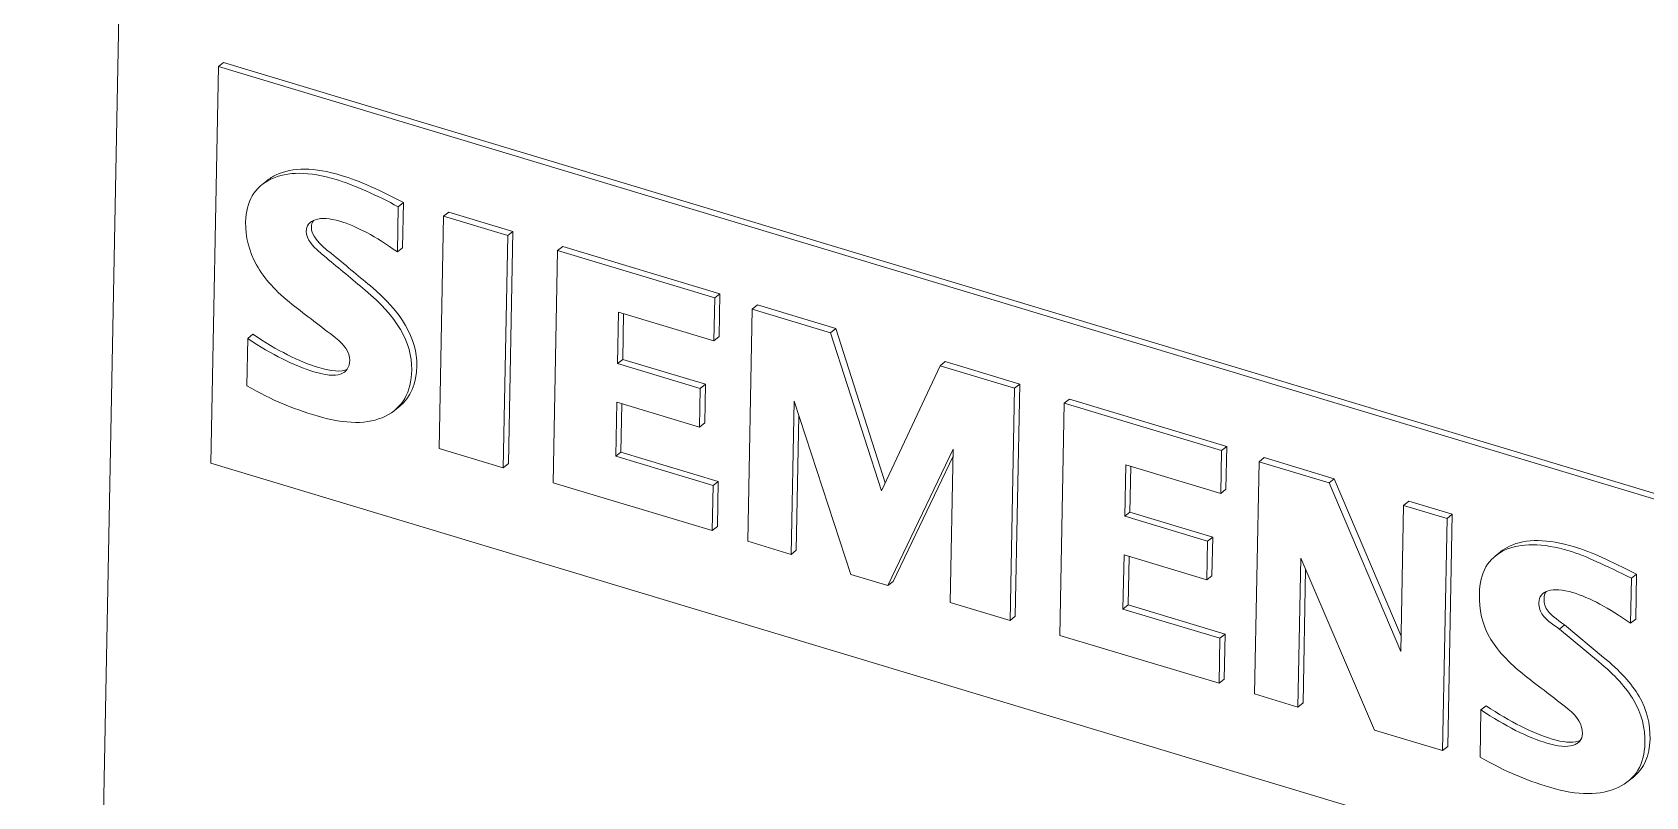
# Model space of a CAD drawing. Header units: inches. Extents: x 0 to 92454, y -34894 to 11.
# Drawn here: x 74477.16 to 74493.91, y -32932.55 to -32924.61 of the extents above; entities that cross this region are included whole.
import ezdxf

# ---------------------------------------------------------------- set-up
doc = ezdxf.new("R2010")
doc.units = ezdxf.units.IN
doc.header["$MEASUREMENT"] = 0

# ---------------------------------------------------------------- blocks, each defined once
blk = doc.blocks.new('A$C24EF5112')
at = {"color": 0, "linetype": 'Continuous', "lineweight": 0, "extrusion": (1.17636e-17, 0.017452, 0.999848)}
for p, q in [((-236.804, 316.416), (-241.044, 98.2)), ((-236.1, 215.206), (-236.305, 204.676)), ((-236.1, 215.206), (-235.963, 215.317)), ((-197.047, 203.442), (-236.1, 215.206)), ((-235.963, 215.317), (-196.91, 203.553)), ((-234.954, 212.066), (-234.817, 212.177)), ((-231.33, 211.486), (-231.192, 211.596)), ((-231.216, 210.399), (-231.192, 211.596)), ((-231.33, 211.486), (-231.353, 210.288)), ((-230.245, 205.071), (-230.125, 211.235)), ((-230.125, 211.235), (-229.988, 211.345)), ((-230.125, 211.235), (-228.42, 210.721)), ((-228.283, 210.832), (-229.988, 211.345)), ((-228.42, 210.721), (-228.54, 204.558)), ((-228.42, 210.721), (-228.283, 210.832)), ((-228.402, 204.668), (-228.283, 210.832)), ((-231.353, 210.288), (-231.216, 210.399)), ((-227.22, 204.16), (-227.101, 210.324)), ((-227.101, 210.324), (-226.963, 210.434)), ((-227.101, 210.324), (-222.929, 209.067)), ((-222.791, 209.178), (-226.963, 210.434)), ((-222.929, 209.067), (-222.951, 207.927)), ((-222.929, 209.067), (-222.791, 209.178)), ((-222.813, 208.038), (-222.791, 209.178)), ((-225.482, 208.689), (-225.508, 207.325)), ((-222.951, 207.927), (-225.482, 208.689)), ((-225.371, 207.435), (-225.347, 208.649)), ((-222.053, 202.604), (-221.933, 208.767)), ((-221.933, 208.767), (-221.796, 208.878)), ((-221.933, 208.767), (-219.853, 208.14)), ((-219.715, 208.251), (-221.796, 208.878)), ((-219.853, 208.14), (-219.715, 208.251)), ((-218.402, 204.161), (-219.715, 208.251)), ((-235.348, 206.735), (-235.324, 207.988)), ((-235.324, 207.988), (-235.186, 208.099)), ((-222.951, 207.927), (-222.813, 208.038)), ((-219.853, 208.14), (-218.504, 203.942)), ((-225.508, 207.325), (-225.371, 207.435)), ((-225.508, 207.325), (-223.312, 206.663)), ((-223.175, 206.774), (-225.371, 207.435)), ((-216.945, 207.264), (-216.808, 207.375)), ((-214.83, 206.779), (-216.808, 207.375)), ((-218.504, 203.942), (-216.945, 207.264)), ((-216.945, 207.264), (-214.967, 206.669)), ((-223.312, 206.663), (-223.332, 205.637)), ((-223.312, 206.663), (-223.175, 206.774)), ((-223.195, 205.747), (-223.175, 206.774)), ((-214.967, 206.669), (-215.087, 200.505)), ((-214.967, 206.669), (-214.83, 206.779)), ((-214.949, 200.616), (-214.83, 206.779)), ((-231.428, 206.078), (-231.291, 206.188)), ((-225.528, 206.298), (-225.556, 204.861)), ((-223.332, 205.637), (-225.528, 206.298)), ((-225.419, 204.972), (-225.394, 206.258)), ((-220.823, 206.324), (-220.902, 202.257)), ((-219.313, 201.722), (-220.823, 206.324)), ((-213.769, 200.108), (-213.649, 206.272)), ((-213.649, 206.272), (-213.512, 206.382)), ((-213.649, 206.272), (-209.474, 205.014)), ((-209.336, 205.124), (-213.512, 206.382)), ((-223.332, 205.637), (-223.195, 205.747)), ((-220.764, 202.368), (-220.695, 205.935)), ((-228.54, 204.558), (-230.245, 205.071)), ((-225.556, 204.861), (-225.419, 204.972)), ((-225.556, 204.861), (-222.972, 204.083)), ((-222.835, 204.194), (-225.419, 204.972)), ((-216.598, 205.051), (-218.332, 201.427)), ((-218.195, 201.538), (-216.601, 204.868)), ((-216.677, 200.984), (-216.598, 205.051)), ((-209.474, 205.014), (-209.496, 203.874)), ((-209.474, 205.014), (-209.336, 205.124)), ((-209.358, 203.985), (-209.336, 205.124)), ((-208.48, 204.714), (-208.342, 204.825)), ((-206.482, 204.265), (-208.342, 204.825)), ((-236.305, 204.676), (-197.252, 192.912)), ((-228.54, 204.558), (-228.402, 204.668)), ((-212.017, 204.633), (-212.044, 203.269)), ((-209.496, 203.874), (-212.017, 204.633)), ((-211.906, 203.38), (-211.883, 204.593)), ((-208.599, 198.551), (-208.48, 204.714)), ((-208.48, 204.714), (-206.619, 204.154)), ((-222.995, 202.888), (-227.22, 204.16)), ((-222.972, 204.083), (-222.995, 202.888)), ((-222.972, 204.083), (-222.835, 204.194)), ((-222.858, 202.998), (-222.835, 204.194)), ((-209.496, 203.874), (-209.358, 203.985)), ((-206.619, 204.154), (-206.482, 204.265)), ((-206.619, 204.154), (-204.716, 199.675)), ((-204.708, 200.089), (-206.482, 204.265)), ((-204.716, 199.675), (-204.641, 203.558)), ((-204.641, 203.558), (-204.504, 203.669)), ((-204.641, 203.558), (-203.49, 203.211)), ((-203.353, 203.322), (-204.504, 203.669)), ((-212.044, 203.269), (-211.906, 203.38)), ((-212.044, 203.269), (-209.846, 202.607)), ((-209.709, 202.718), (-211.906, 203.38)), ((-203.49, 203.211), (-203.61, 197.048)), ((-203.49, 203.211), (-203.353, 203.322)), ((-203.472, 197.159), (-203.353, 203.322)), ((-222.995, 202.888), (-222.858, 202.998)), ((-220.902, 202.257), (-222.053, 202.604)), ((-209.846, 202.607), (-209.866, 201.58)), ((-209.846, 202.607), (-209.709, 202.718)), ((-209.729, 201.691), (-209.709, 202.718)), ((-220.902, 202.257), (-220.764, 202.368)), ((-212.064, 202.242), (-212.091, 200.806)), ((-209.866, 201.58), (-212.064, 202.242)), ((-211.954, 200.916), (-211.929, 202.202)), ((-207.372, 202.158), (-207.449, 198.204)), ((-205.419, 197.593), (-207.372, 202.158)), ((-202.208, 202.214), (-202.071, 202.325)), ((-218.332, 201.427), (-219.313, 201.722)), ((-207.311, 198.315), (-207.243, 201.856)), ((-198.595, 201.625), (-198.458, 201.736)), ((-198.481, 200.538), (-198.458, 201.736)), ((-218.332, 201.427), (-218.195, 201.538)), ((-209.866, 201.58), (-209.729, 201.691)), ((-198.595, 201.625), (-198.618, 200.427)), ((-215.087, 200.505), (-216.677, 200.984)), ((-212.091, 200.806), (-211.954, 200.916)), ((-209.382, 200.141), (-211.954, 200.916)), ((-215.087, 200.505), (-214.949, 200.616)), ((-212.091, 200.806), (-209.519, 200.031)), ((-198.618, 200.427), (-198.481, 200.538)), ((-209.542, 198.835), (-213.769, 200.108)), ((-209.519, 200.031), (-209.542, 198.835)), ((-209.519, 200.031), (-209.382, 200.141)), ((-209.405, 198.946), (-209.382, 200.141)), ((-200.506, 200.274), (-200.369, 200.385)), ((-200.506, 200.274), (-199.47, 199.411)), ((-199.333, 199.522), (-200.369, 200.385)), ((-209.542, 198.835), (-209.405, 198.946)), ((-207.449, 198.204), (-208.599, 198.551)), ((-207.449, 198.204), (-207.311, 198.315)), ((-202.613, 196.874), (-202.589, 198.128)), ((-202.589, 198.128), (-202.452, 198.238)), ((-203.61, 197.048), (-205.419, 197.593)), ((-203.61, 197.048), (-203.472, 197.159)), ((-198.678, 196.236), (-198.541, 196.347))]:
    blk.add_line(p, q, dxfattribs=at)
at = {"color": 0, "linetype": 'Continuous', "lineweight": 0}
for points, knots in [([(-234.148, 208.895), (-234.574, 209.23), (-234.889, 209.58), (-235.289, 210.305), (-235.387, 210.684), (-235.369, 211.63), (-235.145, 212.011), (-234.271, 212.428), (-233.693, 212.424), (-232.747, 212.138), (-232.482, 212.038), (-232.186, 211.905)], [0, 0, 0, 0, 0.190493, 0.190493, 0.380109, 0.380109, 0.646166, 0.646166, 0.912957, 0.912957, 1, 1, 1, 1]), ([(-232.049, 212.016), (-232.345, 212.149), (-232.61, 212.249), (-233.556, 212.534), (-234.134, 212.539), (-234.662, 212.286), (-234.744, 212.235), (-234.817, 212.177)], [0, 0, 0, 0, 0.0870431, 0.0870431, 0.3538337, 0.3538337, 0.4094226, 0.4094226, 0.4094226, 0.4094226]), ([(-231.353, 210.288), (-231.926, 210.697), (-232.436, 210.969), (-233.15, 211.184), (-233.365, 211.197), (-233.687, 211.086), (-233.769, 210.983), (-233.776, 210.636), (-233.599, 210.403), (-233.241, 210.135)], [0, 0, 0, 0, 0.336425, 0.336425, 0.537425, 0.537425, 0.738425, 0.738425, 1, 1, 1, 1]), ([(-233.104, 210.246), (-233.462, 210.513), (-233.638, 210.747), (-233.633, 211.011), (-233.616, 211.07), (-233.581, 211.119)], [0, 0, 0, 0, 0.2615751, 0.2615751, 0.3531401, 0.3531401, 0.3531401, 0.3531401]), ([(-233.241, 210.135), (-232.896, 209.847), (-232.55, 209.559), (-231.373, 208.578), (-230.958, 207.88), (-230.984, 206.557), (-231.216, 206.146), (-232.127, 205.703), (-232.729, 205.706), (-233.823, 206.035), (-234.133, 206.145), (-234.683, 206.377), (-234.996, 206.534), (-235.348, 206.735)], [0, 0, 0, 0, 0.107737, 0.107737, 0.367263, 0.367263, 0.583782, 0.583782, 0.800301, 0.800301, 0.899812, 0.899812, 1, 1, 1, 1]), ([(-231.291, 206.188), (-230.996, 206.426), (-230.844, 206.786), (-230.821, 207.991), (-231.236, 208.689), (-232.413, 209.67), (-232.758, 209.958), (-233.104, 210.246)], [0.4589958, 0.4589958, 0.4589958, 0.4589958, 0.6327369, 0.6327369, 0.8922629, 0.8922629, 1, 1, 1, 1]), ([(-235.324, 207.988), (-234.681, 207.558), (-234.098, 207.265), (-232.944, 206.917), (-232.625, 207.02), (-232.614, 207.612), (-232.74, 207.809), (-233.379, 208.306), (-233.765, 208.6), (-234.148, 208.895)], [0, 0, 0, 0, 0.271106, 0.271106, 0.594872, 0.594872, 0.757603, 0.757603, 1, 1, 1, 1]), ([(-232.686, 207.167), (-232.844, 207.098), (-233.094, 207.114), (-233.961, 207.375), (-234.544, 207.669), (-235.186, 208.099)], [0.5532672, 0.5532672, 0.5532672, 0.5532672, 0.7288942, 0.7288942, 1, 1, 1, 1]), ([(-199.373, 202.173), (-199.639, 202.297), (-199.883, 202.391), (-200.823, 202.674), (-201.397, 202.679), (-201.919, 202.433), (-202, 202.383), (-202.071, 202.325)], [0, 0, 0, 0, 0.0814541, 0.0814541, 0.3401907, 0.3401907, 0.3940532, 0.3940532, 0.3940532, 0.3940532]), ([(-201.414, 199.034), (-201.858, 199.386), (-202.173, 199.728), (-202.553, 200.398), (-202.64, 200.78), (-202.621, 201.776), (-202.4, 202.16), (-201.534, 202.569), (-200.961, 202.564), (-200.02, 202.28), (-199.776, 202.186), (-199.51, 202.062)], [0, 0, 0, 0, 0.19971, 0.19971, 0.399753, 0.399753, 0.659809, 0.659809, 0.918546, 0.918546, 1, 1, 1, 1]), ([(-198.618, 200.427), (-199.191, 200.836), (-199.702, 201.108), (-200.425, 201.326), (-200.644, 201.342), (-200.965, 201.24), (-201.047, 201.136), (-201.053, 200.846), (-201.019, 200.734), (-200.947, 200.641)], [0, 0, 0, 0, 0.365369, 0.365369, 0.591402, 0.591402, 0.817435, 0.817435, 1, 1, 1, 1]), ([(-200.809, 200.752), (-200.882, 200.844), (-200.916, 200.956), (-200.912, 201.159), (-200.894, 201.22), (-200.861, 201.27)], [0, 0, 0, 0, 0.1825652, 0.1825652, 0.284793, 0.284793, 0.284793, 0.284793]), ([(-199.47, 199.411), (-199.043, 199.064), (-198.73, 198.719), (-198.326, 198.031), (-198.23, 197.654), (-198.249, 196.677), (-198.486, 196.286), (-199.414, 195.85), (-200.015, 195.851), (-201.092, 196.176), (-201.399, 196.285), (-201.948, 196.517), (-202.261, 196.673), (-202.613, 196.874)], [0, 0, 0, 0, 0.166267, 0.166267, 0.333864, 0.333864, 0.563473, 0.563473, 0.792485, 0.792485, 0.895891, 0.895891, 1, 1, 1, 1]), ([(-198.541, 196.347), (-198.256, 196.577), (-198.11, 196.912), (-198.093, 197.765), (-198.189, 198.142), (-198.592, 198.83), (-198.906, 199.175), (-199.333, 199.522)], [0.4868122, 0.4868122, 0.4868122, 0.4868122, 0.6661356, 0.6661356, 0.8337334, 0.8337334, 1, 1, 1, 1]), ([(-202.589, 198.128), (-201.946, 197.698), (-201.364, 197.404), (-200.546, 197.158), (-200.316, 197.138), (-199.985, 197.236), (-199.901, 197.341), (-199.893, 197.734), (-200.018, 197.953), (-200.654, 198.447), (-201.034, 198.74), (-201.414, 199.034)], [0, 0, 0, 0, 0.246352, 0.246352, 0.38282, 0.38282, 0.517391, 0.517391, 0.712346, 0.712346, 1, 1, 1, 1]), ([(-199.949, 197.321), (-199.969, 197.313), (-199.99, 197.305), (-200.179, 197.249), (-200.409, 197.268), (-201.226, 197.515), (-201.809, 197.808), (-202.452, 198.238)], [0.5987874, 0.5987874, 0.5987874, 0.5987874, 0.6171795, 0.6171795, 0.7536479, 0.7536479, 1, 1, 1, 1])]:
    blk.add_open_spline(points, degree=3, knots=knots, dxfattribs=at)
for points in [[(-231.192, 211.596), (-231.468, 211.743), (-231.752, 211.885), (-232.049, 212.016)], [(-232.186, 211.905), (-231.89, 211.774), (-231.605, 211.633), (-231.33, 211.486)], [(-198.458, 201.736), (-198.801, 201.903), (-199.107, 202.051), (-199.373, 202.173)], [(-199.51, 202.062), (-199.244, 201.941), (-198.938, 201.793), (-198.595, 201.625)], [(-200.947, 200.641), (-200.876, 200.548), (-200.728, 200.426), (-200.506, 200.274)], [(-200.369, 200.385), (-200.591, 200.537), (-200.739, 200.658), (-200.809, 200.752)]]:
    blk.add_open_spline(points, degree=3, dxfattribs=at)

msp = doc.modelspace()

# ---------------------------------------------------------------- block references
at = {"xscale": 0.3909995765929849, "yscale": 0.3909995765929849, "zscale": 0.3909995765929849}
msp.add_blockref('A$C24EF5112', (74571.41, -33009.116), dxfattribs=at)

doc.saveas('drawing.dxf')
